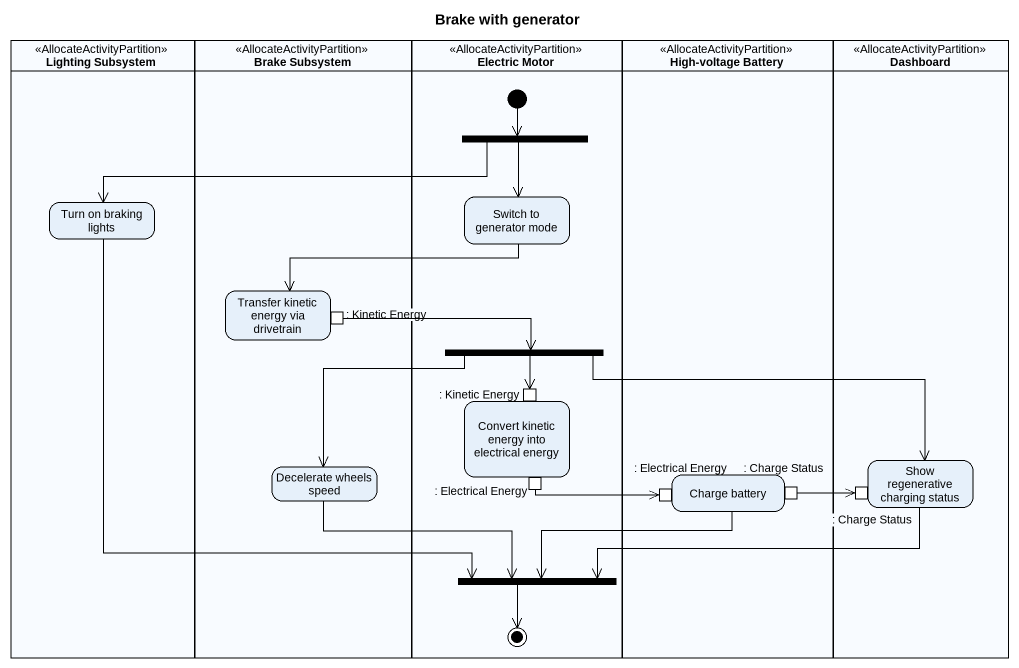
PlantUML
@startuml
title Brake with generator
hide empty description
state "Lighting Subsystem" as Lighting_Subsystem <<AllocateActivityPartition>> {
  state "Turn on braking lights" as Turn_on_braking_lights
}
state "Brake Subsystem" as Brake_Subsystem <<AllocateActivityPartition>> {
  state "Transfer kinetic energy via drivetrain" as Transfer_kinetic_energy_via {
    state ": Kinetic Energy" as Kinetic_Energy <<outputPin>>
  }
  state "Decelerate wheels speed" as Decelerate_wheels_speed
}
state "Electric Motor" as Electric_Motor <<AllocateActivityPartition>> {
  state fork1 <<fork>>
  state "Switch to generator mode" as Switch_to_generator_mode
  state fork2 <<fork>>
  state "Convert kinetic energy into electrical energy" as Convert_kinetic_energy_into {
    state ": Kinetic Energy" as Kinetic_Energy_2 <<inputPin>>
    state ": Electrical Energy" as Electrical_Energy <<outputPin>>
  }
  state fork3 <<join>>
  [*] --> fork1
  fork3 --> [*]
}
state "High-voltage Battery" as High_voltage_Battery <<AllocateActivityPartition>> {
  state "Charge battery" as Charge_battery {
    state ": Electrical Energy" as Electrical_Energy_2 <<inputPin>>
    state ": Charge Status" as Charge_Status <<outputPin>>
  }
}
state Dashboard <<AllocateActivityPartition>> {
  state "Show regenerative charging status" as Show_regenerative_charging {
    state ": Charge Status" as Charge_Status_2 <<inputPin>>
  }
}
fork1 -left-> Turn_on_braking_lights
fork1 --> Switch_to_generator_mode
Turn_on_braking_lights --> fork3
Switch_to_generator_mode -left-> Transfer_kinetic_energy_via
Kinetic_Energy -right-> fork2
fork2 --> Kinetic_Energy_2
fork2 --> Decelerate_wheels_speed
fork2 -right-> Show_regenerative_charging
Decelerate_wheels_speed -right-> fork3
Electrical_Energy -right-> Electrical_Energy_2
Charge_battery -left-> fork3
Charge_Status -right-> Charge_Status_2
Show_regenerative_charging -left-> fork3
@enduml
